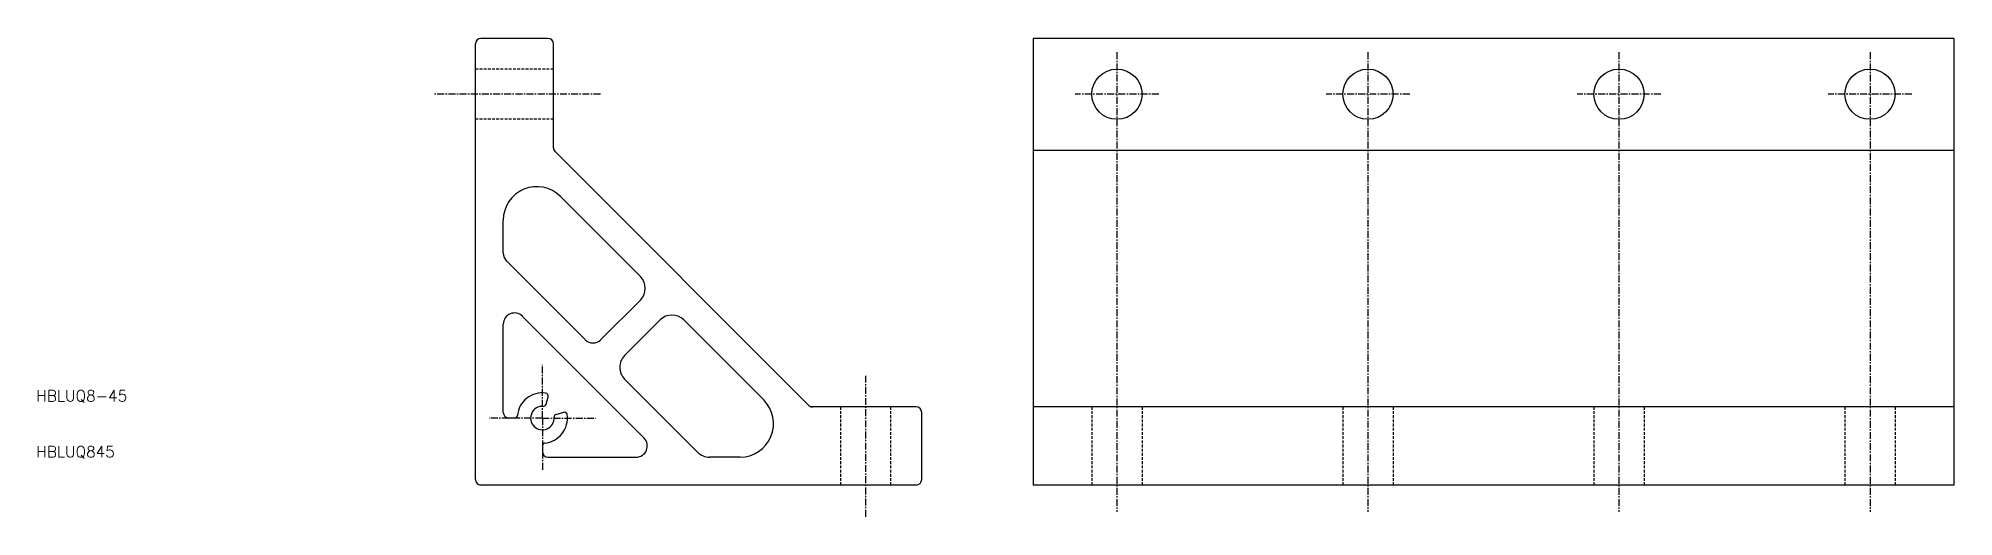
# Model space of a CAD drawing. Extents: x -90 to 253, y -18 to 68.
import ezdxf

# ---------------------------------------------------------------- set-up
doc = ezdxf.new("R2010")
doc.units = 0
doc.linetypes.add('CENTER', pattern=[2, 1.25, -0.25, 0.25, -0.25])
doc.linetypes.add('DASHED', pattern=[0.75, 0.5, -0.25])
doc.layers.get('0').update_dxf_attribs({"linetype": 'CONTINUOUS'})
doc.layers.add('CENTER', color=1, linetype='CENTER')
doc.styles.get("Standard").update_dxf_attribs({"font": 'txt.shx', "bigfont": 'bigfont.shx'})

msp = doc.modelspace()

# ---------------------------------------------------------------- linework, layer by layer
at = {"color": 7, "linetype": 'CONTINUOUS'}
for p, q in [((-12, -11), (-12, 67)), ((1, 68), (-11, 68)), ((2, 48.41), (2, 67)), ((88, 68), (88, -12)), ((253, 68), (88, 68)), ((253, 68), (253, -12)), ((2.29, 47.71), (47.71, 2.29)), ((88, 48), (253, 48)), ((3.24, 39.69), (17.58, 25.35)), ((-7, 29.54), (-7, 35.44)), ((-6.41, 28.13), (7.68, 14.04)), ((10.5, 14.04), (17.58, 21.11)), ((-3.59, 18.23), (18.23, -3.59)), ((14.75, 11.21), (21.11, 17.58)), ((25.35, 17.58), (39.69, 3.24)), ((-7, 1), (-7, 16.82)), ((14.75, 6.97), (27.84, -6.12)), ((0.66, 2.46), (1.03, 3.83)), ((-4.97, 0), (-6, 0)), ((2.46, 0.66), (3.83, 1.03)), ((67, 2), (48, 2)), ((68, -11), (68, 1)), ((253, 2), (88, 2)), ((0, -4.97), (0, -6)), ((1, -7), (16.82, -7)), ((35.44, -7), (29.96, -7)), ((67, -12), (-11, -12)), ((253, -12), (88, -12))]:
    msp.add_line(p, q, dxfattribs=at)
at = {"color": 3, "linetype": 'DASHED'}
for p, q in [((2, 62.5), (-12, 62.5)), ((2, 53.5), (-12, 53.5)), ((53.5, -12), (53.5, 2)), ((62.5, -12), (62.5, 2)), ((98.5, 2), (98.5, -12)), ((107.5, 2), (107.5, -12)), ((143.5, 2), (143.5, -12)), ((152.5, 2), (152.5, -12)), ((188.5, 2), (188.5, -12)), ((197.5, 2), (197.5, -12)), ((233.5, 2), (233.5, -12)), ((242.5, 2), (242.5, -12))]:
    msp.add_line(p, q, dxfattribs=at)
at = {"color": 7, "linetype": 'CONTINUOUS'}
for centre in [(103, 58), (148, 58), (193, 58), (238, 58)]:
    msp.add_circle(centre, 4.5, dxfattribs=at)
for centre, radius, start, end in [((-11, 67), 1, 90, 180), ((1, 67), 1, 0, 90), ((3, 48.41), 1, 180, 225), ((-1, 35.44), 6, 45, 180), ((-5, 29.54), 2, 180, 225), ((15.45, 23.23), 3, 315.0001, 45), ((-5, 16.82), 2, 45, 180), ((23.23, 15.45), 3, 45, 134.9999), ((9.09, 15.45), 2, 225, 315.0001), ((16.87, 9.09), 3, 134.9999, 225), ((0, 0), 4.5, 82.1808, 174.2608), ((0.54, 3.96), 0.5, 345.0001, 82.1808), ((-6, 1), 1, 180, 270), ((-4.97, 0.5), 0.5, 270, 354.2608), ((0, 0), 2.1, 86.0876, 3.9131), ((0.18, 2.59), 0.5, 266.0876, 345.0001), ((0, 0), 4.5, 275.7392, 7.8202), ((2.59, 0.18), 0.5, 105.0017, 183.9131), ((3.96, 0.54), 0.5, 7.8202, 105.0017), ((35.44, -1), 6, 270, 45), ((48.41, 3), 1, 225, 270), ((67, 1), 1, 0, 90), ((0.5, -4.97), 0.5, 95.7392, 180), ((1, -6), 1, 180, 270), ((16.82, -5), 2, 270, 45), ((29.96, -4), 3, 225, 270), ((-11, -11), 1, 180, 270), ((67, -11), 1, 270, 0)]:
    msp.add_arc(centre, radius, start, end, dxfattribs=at)
at = {"layer": 'CENTER', "color": 1, "linetype": 'CENTER'}
for p, q in [((103, 65.5), (103, -16.81)), ((148, 65.5), (148, -16.81)), ((193, 65.5), (193, -16.81)), ((238, 65.5), (238, -16.81)), ((10.42, 58), (-19.55, 58)), ((110.5, 58), (95.5, 58)), ((155.5, 58), (140.5, 58)), ((200.5, 58), (185.5, 58)), ((245.5, 58), (230.5, 58)), ((0, 0), (0, 9.51)), ((58, -17.66), (58, 7.65)), ((0, 0), (-9.51, 0)), ((0, 0), (0, -9.51)), ((0, 0), (9.51, 0))]:
    msp.add_line(p, q, dxfattribs=at)

# ---------------------------------------------------------------- texts
at = {"color": 7, "linetype": 'CONTINUOUS'}
for s, p in [('HBLUQ8-45', (-90.7, 2.97)), ('HBLUQ845', (-90.7, -7.03))]:
    msp.add_text(s, height=2, dxfattribs=at).set_placement(p)

doc.saveas('drawing.dxf')
